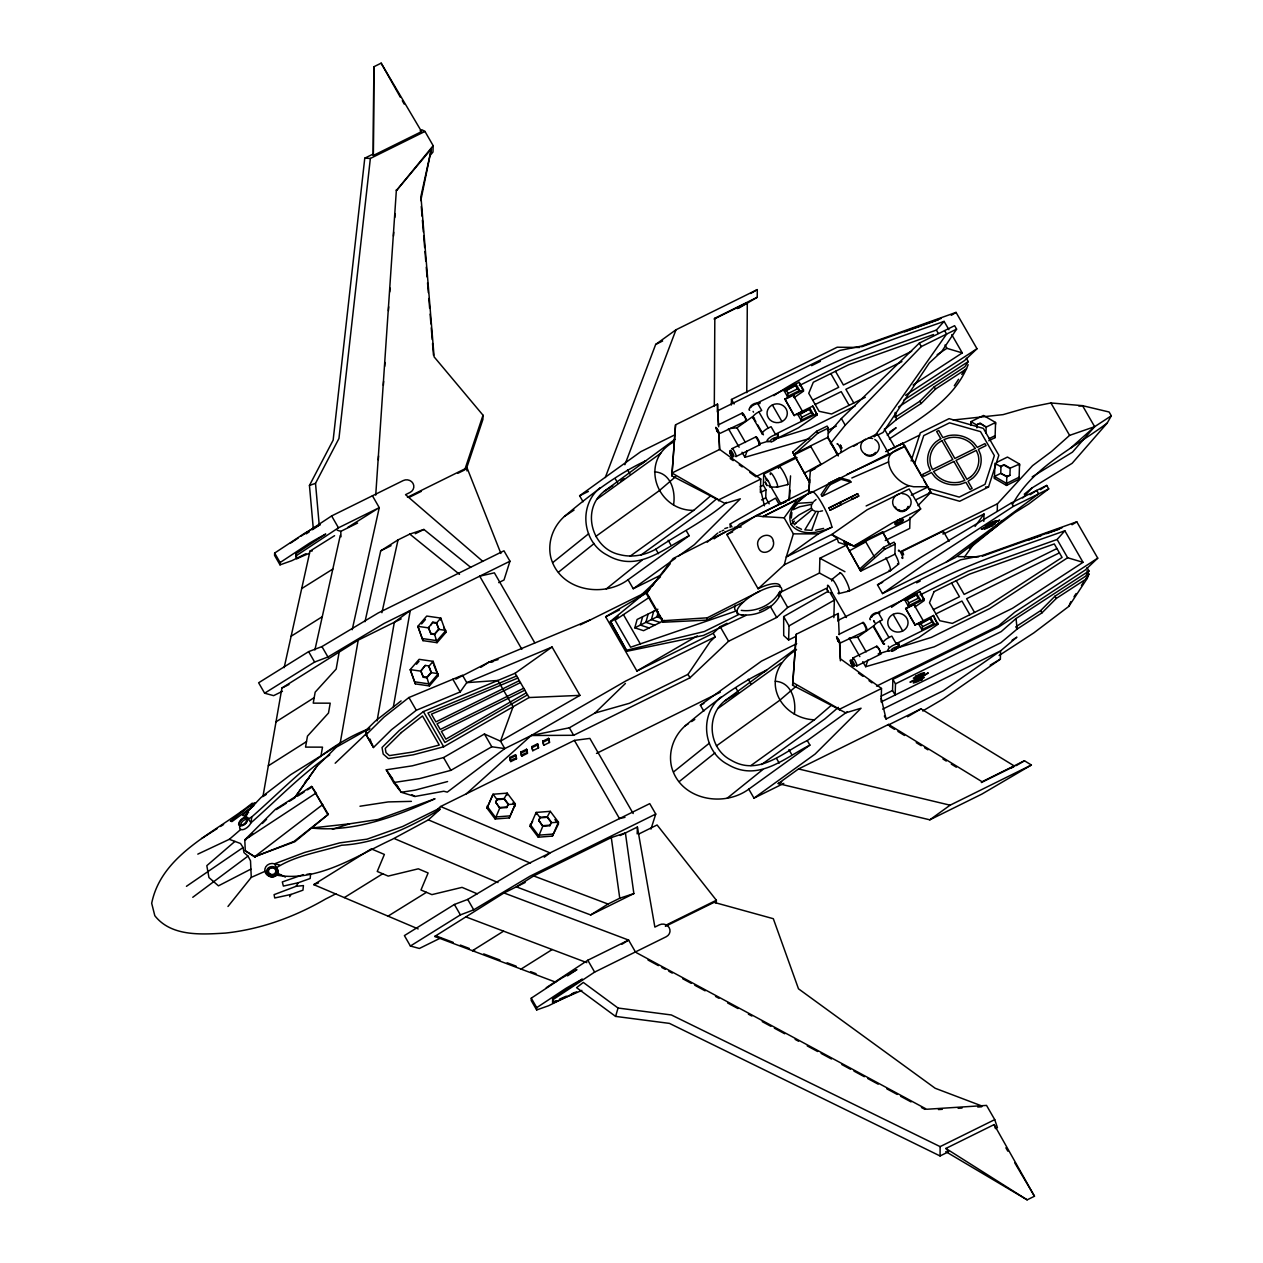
<?xml version="1.0" encoding="UTF-8"?>
<svg xmlns="http://www.w3.org/2000/svg" width="1263" height="1263" viewBox="0 0 1263 1263"><rect width="100%" height="100%" fill="white"/><g stroke="black" fill="none" stroke-linecap="round" stroke-linejoin="round"><path stroke-width="1.5" d="M746.007 615.365L703.507 635.415L627.001 651.266L610.424 621.396L649.261 589.458M373.343 155.46L373.848 66.765L381.158 63.15L421.589 131.605L373.343 155.46L373.311 153.96L364.77 158.175L333.148 440.14L309.451 485.466L313.208 527.618M714.305 406.402L714.826 318.26L757.232 297.294L757.279 289.606L675.989 329.785L655.686 344.42L605.277 477.54M746.765 392.667L747.301 302.662L714.132 319.065L714.826 318.26M940.13 1146.63L671.348 1014.963L618.049 1008.032L583.301 982.425L576.591 987.666L615.586 1016.399L669.453 1023.393L940.067 1155.961L940.13 1146.63L994.739 1119.634L986.529 1105.409L926.679 1109.261L636.457 952.712M373.264 154.733L373.848 66.765M312.45 529.718L320.265 524.555A130.91 42.184 -30 0 0 304.067 533.649L274.639 553.068L274.56 555.373L280.023 564.861L291.927 560.646L305.978 553.699M280.023 564.861L280.102 562.54L274.639 553.068M280.102 562.54L309.53 543.137A130.91 42.184 -30 0 1 325.728 534.028L296.031 553.668L295.921 557.094L296.837 558.688L309.467 553.178M296.837 558.688L296.031 553.668M421.589 131.605L420.169 130.799L422.095 129.836L424.968 131.447L433.162 145.671L396.377 190.634L431.393 148.813L420.784 200.612M415.353 683.899L410.222 669.611L419.095 659.333L433.146 661.354L438.277 675.658L429.404 685.935L415.353 683.899L410.222 669.611L420.768 671.127L425.221 665.427L428.725 665.933L431.315 672.658L426.878 677.805L423.358 677.284L420.768 671.127L425.221 665.427M433.162 145.671L432.972 152.049L430.525 154.97M422.979 640.641L417.864 626.337L426.736 616.06L440.787 618.096L445.918 632.4L437.045 642.678L422.979 640.641L417.864 626.337L428.394 627.869L430.999 634.026L434.504 634.531L438.94 629.4L436.366 622.675L432.862 622.17L428.394 627.869M423.358 677.284L420.784 670.558M431.33 672.09L426.894 677.236L429.404 685.935M415.401 681.925L429.467 683.962L438.34 673.668L431.315 672.658L428.725 665.933M430.999 634.026L428.425 627.301M430.62 625.296L432.862 622.17M433.098 663.343L433.146 661.354L428.71 666.501M438.956 628.832L434.519 633.963L437.045 642.678M436.366 622.675L438.94 629.4L445.965 630.411L437.093 640.688L423.042 638.652M440.724 620.086L440.787 618.096L436.351 623.243L432.83 622.722M466.931 470.91L467.026 467.815L407.444 497.275M431.393 148.813L420.926 196.349L434.109 356.861L483.019 415.211L482.892 419.474L466.426 468.699M486.997 808.162L493.044 794.238L507.205 793.132L515.383 803.963L509.321 817.903L495.159 819.008L486.997 808.162L493.044 794.238L497.133 799.653L504.205 799.1L508.294 804.515L515.383 803.963L509.321 817.903M495.159 819.008L499.722 808.067L495.649 802.084L497.148 799.084L504.237 798.532L508.31 803.963L506.795 807.515L499.722 808.067L495.649 802.084M497.148 799.084L495.633 802.637M504.237 798.532L507.205 793.132L507.158 795.106M506.795 807.515L508.31 803.963M530.065 826.365L536.128 812.441L550.289 811.335L558.451 822.166L558.388 824.155L552.405 836.09L538.243 837.211L530.065 826.365L532.639 821.25M536.065 814.414L536.128 812.441L540.201 817.856L547.289 817.303L551.378 822.718L558.451 822.166L552.405 836.09M567.529 975.857L576.907 969.652A130.91 42.184 -30 0 0 560.693 978.746L531.265 998.165L531.202 1000.47L536.664 1009.958L548.568 1005.743L576.654 991.865M538.243 837.211L542.79 826.255L538.733 820.271L540.217 817.287L547.305 816.735L551.394 822.15L549.879 825.702L542.79 826.255L538.733 820.271M540.217 817.287L538.701 820.839M536.664 1009.958L536.728 1007.637L531.265 998.165M547.305 816.735L550.289 811.335M549.879 825.702L551.394 822.15M581.864 990.381L553.02 1002.996L552.562 1002.191L552.657 998.765L582.369 979.125A130.91 42.184 -30 0 0 566.156 988.219L536.728 1007.637M553.02 1002.996L552.657 998.765M637.184 833.912L637.389 827.028L620.165 835.538M678.673 555.973L694.334 544.685L740.339 498.806L725.025 503.432L671.869 475.867L675.547 424.826L717.526 404.081L718.615 426.752M675.547 424.826L671.869 475.867M717.305 411.896L717.526 404.081M718.758 500.874L718.789 499.832L671.948 473.025L719.689 449.423L760.768 479.072L760.373 492.538L765.978 489.76L763.373 485.245L763.705 474.099L797.064 457.616M716.263 903.345L716.358 900.251L657.092 824.976L638.936 833.943M731.34 405.028L731.498 399.455L837.18 347.214L859.756 347.467M730.125 527.445L730.235 523.924L775.561 498.111L779.145 504.316M769.199 503.842L765.741 497.843L765.978 489.76M784.891 399.013L794.238 415.622L784.891 399.013L803.473 389.841L799.116 382.279L757.358 402.929L761.715 410.475L758.889 411.88A6.804 2.194 -30 0 0 753.301 416.174A6.804 2.194 -30 0 0 754.516 418.274M827.328 591.747L783.66 616.597L783.707 635.542L788.617 639.994L795.579 636.552M792.69 452.186L809.504 482.261L792.69 452.186L816.593 431.299L827.139 426.089L828.275 428.062L828.007 437.266L838.3 455.122M828.275 428.062L817.729 433.272L793.811 455.043L810.42 446.834M788.617 639.994L789.028 625.895L783.66 616.597M799.116 382.279L803.442 391.183L794.095 397.624M847.284 711.764L807.294 740.592L809.899 745.107L748.785 789.154L753.979 798.137L815.077 754.09L861.082 708.211L845.768 712.837L792.611 685.272L796.29 634.231L838.269 613.486L839.185 634.658M796.29 634.231L792.611 685.272M803.442 391.183L803.473 389.841M804.263 473.183L820.903 464.089L810.451 445.95M810.262 493.186L888.82 453.717L877.327 433.777L848.894 447.844L810.341 471.02L815.44 468.494M794.238 415.227L812.819 406.055L817.129 414.943L798.453 427.825L775.103 439.366L778.134 436.619L778.213 434.03L775.419 434.235L771.062 426.689L768.236 428.094A6.804 2.194 -30 0 0 762.931 434.44M817.129 414.943L812.819 406.055M779.287 592.884L819.45 573.039L819.892 558.23L847.584 544.542M833.848 617.639L834.369 600.099L829.902 592.347M838.048 621.317L838.269 613.486M859.582 569.139L883.516 547.368L894.062 542.143L895.199 544.116L894.899 554.22L860.719 571.113L843.921 541.038L853.677 546.169L882.569 531.881L890.052 544.874M839.5 710.295L839.532 709.238L792.69 682.43M849.131 550.984L865.771 541.89L874.328 556.746M853.677 546.169L892.215 522.993L920.664 508.926L909.171 488.986L867.128 509.778L831.812 534.47L786.281 556.967L784.291 564.814L758.1 588.763L726.841 534.533L755.969 515.699L808.936 489.523L808.952 491.291M860.719 571.113L843.921 541.038M882.569 531.881L889.199 544.321M839.627 641.825L840.432 658.828L881.511 688.477L881.116 701.944L1000.833 642.772L1017.11 629.069L1041.959 612.871L1056.247 598.473L1087.348 578.217L1088.895 574.097L1086.954 570.734M895.214 412.433L895.057 417.39L919.906 401.208L934.21 386.81L964.853 366.838L968.232 361.581L966.29 358.218M892.878 679.352L895.483 683.867L895.151 695.013L892.546 690.498L892.878 679.352L998.559 627.111L1085.217 570.039L1097.736 558.151L1076.786 521.808L982.046 555.562L960.575 559.825L838.49 620.165M923.821 620.986A6.568 2.116 -30 0 0 923.332 620.891L914.98 625.027L933.562 615.46L937.872 624.348L919.196 637.247L895.846 648.772L898.877 646.04L898.956 643.451L896.162 643.656L891.804 636.11L888.978 637.499A6.804 2.194 -30 0 0 883.39 641.793A6.804 2.194 -30 0 0 884.605 643.909M914.98 625.027L905.634 608.434L924.216 599.246L919.859 591.7L878.101 612.334L882.458 619.88L879.632 621.285A6.804 2.194 -30 0 0 874.328 627.632M910.039 517.325L909.723 528.423L885.252 540.517M919.859 591.7L923.3 599.072M924.216 599.246L924.169 600.588L914.838 607.029M933.531 616.802L933.562 615.46M943.114 534.233L943.208 531.107L901.072 551.931M970.9 423.642L970.947 421.653L983.482 415.464L995.56 422.474L995.512 424.447M986.166 427.115L980.12 423.61L977.009 424.589L980.135 423.042L986.166 427.115L995.56 422.474L995.07 437.645L988.803 440.74M985.961 433.146L986.182 426.547M983.814 521.366L984.035 514.009L944.819 533.381M995.07 437.645L995.118 435.656L988.866 438.766M996.491 462.479L1007.464 457.064L1019.541 464.058L1019.052 479.245L1006.516 485.434L994.439 478.424L994.486 476.451L1000.754 473.357L1006.8 476.846L1009.926 475.298L1010.163 468.147L1004.117 464.642L1000.991 466.189L1000.754 473.357L1006.816 476.293L1009.926 475.298M997.233 511.231L997.454 503.779L1032.518 465.684L1051.59 451.428L1069.603 435.372L1094.642 426.689L1111.314 415.811L1109.119 412.006L1082.533 405.676L1050.911 402.96L1026.472 407.886L1003.09 414.627L953.218 419.995M1008.632 467.831L1004.101 465.21L1000.991 466.189M922.685 710.974L942.987 699.055L1000.359 659.16L1000.596 650.855L1016.873 637.152L1012.073 640.262M1006.516 485.434L1006.816 476.293M1010.163 468.147L1019.541 464.058L1019.494 466.047M1019.052 479.245L1019.099 477.256L1006.579 483.445L994.486 476.451M970.821 425.426L970.947 421.653L976.994 425.157M976.899 427.889L977.009 424.589M994.439 478.424L994.928 463.253M239.702 826.649A7.341 3.678 -43.1 0 0 243.822 829.396A7.341 3.678 -43.1 0 0 250.927 822.829L248.258 818.787A5.905 2.968 -43.1 0 0 246.538 817.287L245.511 817.682M790.022 490.076L789.501 499.422L739.613 524.082L735.492 527.839M627.001 651.266L610.424 621.396M375.727 495.143L396.408 189.576M378.316 459.906L378.584 455.975M383.368 385.31L383.636 381.379M384.694 366.365L384.947 362.449M388.42 310.714L388.688 306.798M389.73 291.942L389.999 288.027M393.472 236.134L393.724 232.203M394.766 217.504L395.035 213.589M788.886 500.243L790.543 475.883M809.094 489.381L809.772 479.782M810.357 470.846L808.509 494.07L808.936 489.523M911.27 495.191L928.431 486.713L913.67 486.76L908.792 485.702A22.26 14.477 43.1 0 1 888.615 461.895C887.4 452.17 897.993 449.028 905.129 446.313L930.91 492.349L917.933 505.642M743.56 601.93L706.759 620.117L662.886 622.249L646.261 593.421L673.084 558.546L725.388 532.023M791.317 518.035L791.885 512.573M811.288 507.205L811.493 505.311M424.968 131.447L370.359 158.443L338.958 438.482L315.513 483.334L319.16 524.319M369.064 728.656C322.523 746.512 288.485 784.765 251.779 816.893L250.927 822.829C277.007 800.016 301.131 774.503 329.769 754.864M633.173 813.53L589.868 738.413L574.397 740.402L440.598 806.52L437.582 809.236L402.692 826.476L367.075 839.153L339.842 842.847L304.841 852.383L274.56 863.813L276.644 868.028A5.905 5.384 -1.4 0 1 278.034 871.944L276.881 875.196A7.341 6.694 -1.4 0 1 264.914 871.375L251.274 877.375L227.972 906.471M401.192 618.886L358.218 640.136L281.933 688.003L262.941 796.543L266.225 794.459M320.865 756.537L322.507 747.143L305.551 747.112L307.462 736.124L328.491 713.027L330.211 703.175L313.24 703.144L315.166 692.156L336.179 669.058L339.147 652.103M358.218 640.136L340.047 743.954L290.616 774.74L261.141 797.379L247.595 811.556L245.543 817.414M377.084 720.857L394.324 622.28L410.254 610.503L393.361 706.996M710.185 496.248L693.687 510.378C656.144 510.757 638.636 460.174 674.347 441.608M830.928 705.67L814.43 719.799C797.3 719.294 780.692 707.927 776.256 690.987C771.835 674 782.192 658.197 796.543 649.782M706.759 620.117L707.248 617.812L759.552 591.289M284.159 667.653L310.003 551.11L334.584 535.686M314.897 649.971L340.3 535.323M352.203 629.732L379.263 507.647L372.427 495.775M364.991 621.696L380.716 550.81L398.05 539.885L409.796 534.091L423.91 529.45L470.625 567.276M381.915 612.697L398.05 539.885M787.449 396.503L788.144 393.472L786.47 390.567L784.244 390.946L787.449 396.503L799.637 390.488L796.432 384.931L784.244 390.946M801.152 420.279L801.847 417.248L800.158 414.327L797.948 414.722L801.152 420.279L813.34 414.248L810.136 408.691L797.948 414.722M908.192 605.924L908.886 602.893L907.197 599.972L904.987 600.367L908.192 605.924L920.38 599.893L917.175 594.336L904.987 600.367M921.895 629.684L922.59 626.653L920.901 623.733L918.69 624.127L921.895 629.684L934.083 623.669L930.878 618.112L918.69 624.127M664.306 620.433L643.562 630.679L634.8 627.822L637.105 619.47L657.849 609.224M642.63 616.739L640.341 625.074L649.103 627.948M648.172 614.007L645.867 622.343L654.629 625.217M653.697 611.276L651.392 619.612L660.154 622.485M658.307 611.876L656.934 616.881L662.191 618.602M759.552 443.85L756.395 437.661M840.463 445.081L841.853 448.176M866.592 629.495L863.608 623.275M877.075 647.303C878.385 646.672 881.7 654.187 879.506 652.718M245.796 817.745L247.595 811.556M615.586 1016.399L618.049 1008.032M796.258 500.132L762.978 516.583L784.149 517.83L793.385 533.854L786.281 556.967L818.329 533.902L831.907 527.176A22.26 4.105 63.7 0 0 821.913 503.416A22.26 4.105 63.7 0 0 811.556 491.907L762.978 516.583L755.969 515.699M282.438 691.287L273.613 695.645L264.63 693.198L258.631 682.778L308.614 651.645L321.939 646.593L378.221 612.965L503.969 550.81L509.968 561.214L504 580.001L498.711 582.622M650.966 829.081L655.75 814.051L649.75 803.631L523.987 865.787L467.72 899.414L454.396 904.466L404.397 935.599L410.396 946.019L419.379 948.466L440.582 937.999M911.144 460.963L920.253 432.909L949.097 418.653L983.372 428.394L998.844 455.233L988.503 487.013L959.675 501.269L929 492.554M914.633 463.632L923.758 435.577L949.539 422.837L980.514 431.63L994.344 455.627L985.014 484.345L959.217 497.101L928.558 488.386M483.019 415.211L464.721 469.915L457.774 473.341M809.788 438.466L744.933 457.301L747.143 450.686M891.52 607.314C943.572 570.844 1005.601 551.994 1064.851 530.792L1083.023 562.319L1012.468 608.308L934.21 646.83L865.676 666.706L867.886 660.091M917.348 679.257L916.843 680.757L918.69 678.815L921.99 680.015L920.253 677.805M917.538 678.72L916.038 675.673L918.738 677.315L920.822 674.9L920.001 677.473L928.289 672.863A23.76 7.657 -30 0 1 920.743 677.536L916.022 679.873A23.76 7.657 -30 0 1 909.976 682.162L917.112 678.199L914.538 680.031A18.25 5.889 -30 0 0 917.412 678.784L920.001 677.473M889.405 438.893C919.511 418.732 954.26 400.213 968.153 364.691M624.885 464.737L675.989 329.785M999.096 655.513L1033.86 632.858L1068.861 606.351L1070.803 601.646M674.963 439.319L604.03 491.449C580.917 509.494 591.637 548.695 619.691 554.615C631.974 557.82 644.904 555.294 655.844 549.152C679.273 533.318 704.865 521.082 726.541 502.358M795.706 648.724L724.773 700.854C705.48 716.2 708.969 748.754 730.772 760.01C758.921 777.029 783.392 751.722 807.294 740.592M1024.277 494.196L1031.855 488.039L1072.145 463.3L1107.193 423.089L1111.314 415.811M779.966 591.242C772.814 604.788 756.253 612.35 741.27 610.376M779.839 595.615C772.688 609.145 756.111 616.723 741.144 614.734M289.653 896.746L291.074 894.441L302.946 890.178L303.436 885.584L296.063 886.326L274.087 894.646L274.734 897.977L291.074 894.441M296.063 886.326L298.273 882.742L310.161 878.495L310.651 873.901L306.956 874.264M786.47 390.567L796.432 384.931M800.158 414.327L810.136 408.691M907.197 599.972L917.175 594.336M920.901 623.733L930.878 618.112M1088.974 571.002L1085.58 576.244L1054.952 596.215L1040.649 610.613L1015.799 626.811L1017.11 629.069L1016.052 618.538L1088.974 571.002L1087.033 567.624M954.307 385.752L958.57 379.263M961.759 374.416L964.948 369.554M1073.992 596.783L1076.123 593.547M1081.444 585.448L1083.575 582.196M1085.691 578.959L1088.895 574.097M1068.861 606.351L1087.348 578.217M289.448 801.247L294.374 798.137L316.666 766.578L336.368 747.159L369.917 728.23M828.496 433.225L841.379 418.527L919.306 343.141L954.607 325.68L956.596 329.138L941.551 351.746L929.3 362.955L883.026 432.483L877.122 435.403M393.63 782.555L419.695 778.576L450.907 770.335L491.781 746.765L504.79 748.58L500.511 741.16L484.424 734.008L443.55 757.563L412.338 765.82L386.273 769.799L393.63 782.555L401.192 792.264L414.943 796.479L443.787 791.238L447.276 792.138L504.79 748.58L531.234 735.508L569.329 727.804L594.905 713.074L629.432 703.286L688.003 674.347L710.232 641.541L715.237 636.82L713.2 633.284L720.178 626.685L727.046 623.291M822.213 496.248L829.917 484.866L841.126 479.324L850.93 482.04L822.213 496.248L821.092 494.686L828.781 483.271L839.99 477.73L849.81 480.493L850.93 482.04M874.17 436.856L946.603 334.079L944.598 330.638M294.374 798.137L316.666 766.578M460.174 691.95L466.773 682.652L552.073 647.019L579.954 695.376L500.511 741.16L513.078 706.775L497.89 680.457L466.773 682.652L462.495 675.231L408.928 697.523L384.173 716.942L366.081 734.782L373.438 747.538L391.514 729.698L416.285 710.28L460.174 691.95L452.817 679.194M969.495 548.3L996.791 526.134L999.08 522.961M1012.784 503.89C1033.56 466.3 1074.103 448.002 1107.193 423.089M784.149 517.83L797.979 498.617M975.036 526.466L984.035 514.009M964.427 557.046L975.668 541.48M988.55 526.071L987.792 527.129L989.845 525.55L992.576 525.724L991.139 524.319L992.56 522.677L990.192 524.587L988.092 524.019L988.834 525.708M830.801 443.076L845.231 425.205L921.295 346.583L956.596 329.138M646.261 593.421L649.845 588.968M652.245 586.016L654.629 583.048M661.812 574.176L670.195 563.803M707.217 542.222L717.747 533.097M421.605 623.922L425.41 619.517M416.506 664.243L419.032 661.307M1078.791 405.991L1082.533 405.676L1094.642 426.689L1072.476 452.122L1032.187 476.861M888.552 724.441L798.532 768.946L778.229 783.581L929.805 819.829L981.904 794.08L1031.397 765.015L1024.467 760.768L982.061 781.734L888.552 724.441L887.857 725.246L921.027 708.859L1014.536 766.136L1011.174 768.125M982.061 781.734L981.351 782.539L1014.536 766.136M799.305 385.547L847.394 361.771L936.372 330.069L944.108 321.386L948.892 329.69M920.048 594.952L968.137 571.176L1057.115 539.475L1064.851 530.792M641.225 464.089L645.914 460.695C615.997 474.793 589.758 495.191 564.466 516.393C553.052 526.466 547.321 542.301 550.779 557.267C559.304 590.31 602.467 598.551 628.058 579.749L689.156 535.701L686.551 531.186M600.209 487.676C578.249 505.153 582.211 542.19 607.045 555.01C637.499 573.181 663.359 548.695 689.156 535.701M763.531 672.374L766.657 670.116C736.739 684.199 710.501 704.596 685.209 725.799C673.795 735.871 668.064 751.706 671.521 766.673C680.047 799.732 723.21 807.957 748.785 789.154M720.952 697.097C698.992 714.558 702.954 751.611 727.772 764.431C758.242 782.586 784.102 758.1 809.899 745.107M794.443 521.066L791.222 524.619C800.884 537.059 819.545 532.891 831.907 527.176M996.791 526.134L1001.985 520.498M1022.762 497.922L1031.855 488.039M884.526 429.625L896.367 419.648L921.216 403.465L935.504 389.067L966.605 368.796M248.416 837.385L252.6 833.217M262.372 823.476L266.556 819.292M305.125 781.986L309.088 778.071M366.081 734.782L365.654 730.63L375.332 721.094L401.097 700.886M335.169 763.231L367.454 732.556M594.905 713.074L625.406 683.472M718.442 425.252L717.747 410.743L839.832 350.419L861.303 346.141L956.044 312.403L976.994 348.73L964.474 360.618L903.724 400.213M641.904 594.415L660.486 576.828M466.363 793.796L531.234 735.508L573.655 735.287L689.977 677.789L728.577 641.257L776.698 617.465L787.686 607.456L827.265 587.895M916.827 679.494L913.244 682.888L914.854 682.604A8.904 2.873 -30 0 0 920.79 679.999L921.201 679.731M920.111 676.4L921.627 674.489A6.173 1.989 -30 0 0 917.522 676.289L917.301 676.431M917.27 679.51L915.422 681.246L920.159 679.352M919.748 677.173L924.469 672.721A8.904 2.873 -30 0 0 916.922 675.61L913.37 678.215L917.333 677.915M874.501 436.335L877.327 433.777M920.664 508.926L907.923 520.435L855.351 546.216M276.881 875.196C318.055 882.3 356.498 855.872 392.225 839.358L428.362 819.861L440.187 809.236L437.582 809.236M1070.314 448.365L1094.642 426.689M276.36 867.792C295.668 855.414 319.839 852.004 341.594 845.247C377.29 843.274 410.001 827.297 440.187 809.236M1016.052 618.538L1001.164 631.626L895.483 683.867M860.75 570.229L884.653 549.342L895.199 544.116M197.802 854.135L229.329 839.311L240.744 829.459M234.934 841.411L206.816 865.66L208.963 877.564L218.452 885.837L250.895 869.102M675.705 476.593L659.207 490.723L595.694 536.507M716.153 499.217L704.28 509.384L640.767 555.167M796.448 685.998L779.95 700.128L716.437 745.912M838.379 707.359L825.023 718.789L761.51 764.573M250.469 807.246L255.694 802.779L252.979 803.521L230.419 821.124L231.95 821.582L253.784 805.573L242.528 815.267L244.296 816.009L248.622 812.377M798.942 501.206L804.957 496.091M813.956 501.348L816.04 499.564M887.258 435.214L896.13 427.731L889.736 431.899M328.333 814.335L294.042 841.426L254.526 856.772L245.29 850.773L244.785 839.879L275.508 809.267L311.582 786.439L328.333 814.335L294.863 841.711L254.526 856.772L322.791 804.515M252.237 803.173C216.841 832.064 161.711 853.472 151.686 903.298L154.812 915.707C171.342 936.799 201.527 934.478 225.493 933.073C261.125 929.236 294.784 916.859 325.696 898.956A148.513 47.868 -30 0 0 335.895 893.746M552.894 562.477L588.621 533.76M558.483 572.186L594.226 543.469M606.287 588.905L642.014 560.204M831.78 579.543L839.99 572.928M898.561 564.119L890.352 570.718L849.241 591.037L838.948 593.578M673.621 771.882L709.364 743.165M679.226 781.592L714.969 752.89M727.03 798.327L762.757 769.609M552.073 647.019L515.083 673.274L423.389 711.574L399.297 730.472L382.026 747.507L383.194 754.058L388.42 758.605L413.317 754.8L443.692 746.78L529.086 697.539L579.954 695.376M610.361 622.422L618.128 616.344M1048.716 488.907L1028.729 504L1014.899 512.573L955.191 557.646L882.521 593.563L877.501 584.832L921.264 557.094L1011.426 502.911L1046.727 485.45L1048.716 488.907L1013.415 506.352L925.116 563.772L882.521 593.563M192.765 897.298L248.006 856.109L250.516 860.829L251.274 877.375M544.227 857.214L550.021 852.92L440.598 806.52M946.334 562.019L1038.707 493.849L1036.718 490.407L1030.15 494.733M773.809 395.682C825.465 360.918 885.868 341.989 944.108 321.386M583.08 501.758L579.622 495.759L640.736 451.712L674.205 435.151M620.891 480.966L623.985 478.74M597.241 499.043L660.754 453.259M630.174 556.162L693.687 510.378M628.058 579.749L633.237 588.732L675.531 558.23M703.823 711.164L700.365 705.18L761.478 661.133L796.7 643.688M717.984 708.448L781.497 662.665M750.917 765.567L814.43 719.799M929.805 819.829L950.092 805.194L1031.397 765.015M988.045 526.324L984.114 529.134L985.629 528.66A8.904 1.547 -28.2 0 0 991.502 525.929L991.929 525.676M991.613 523.766L993.365 522.266A6.173 1.074 -28.2 0 0 989.292 524.161L989.071 524.287M730.14 428.52L736.961 427.794L752.732 416.537M988.424 526.245L986.403 527.697L991.06 525.629M991.139 524.319L996.286 520.64A8.904 1.547 -28.2 0 0 988.897 523.829L985.187 526.118L988.818 525.219M859.85 656.618L849.178 638.099L857.703 637.199L873.475 625.943M186.435 886.31L243.064 847.536L240.523 843.51L229.329 839.311M899.43 445.381L902.587 443.234L905.129 446.313L889.689 453.954M649.514 597.178L615.049 620.228L630.616 647.224L736.503 610.882L738.618 614.576L704.344 631.516L627.001 650.145M1040.491 489.634L1046.727 485.45M916.717 676.826L917.112 677.521M921.011 678.784L920.427 678.026M921.564 679.478L924.327 677.394L920.474 677.694M290.111 543.39L298.084 538.117M301.289 536.001L331.632 515.936L403.197 480.572A7.231 6.71 1.7 0 1 412.985 483.35A7.231 6.71 1.7 0 1 410.033 492.428L405.534 494.67L482.64 561.23M306.199 533.854L309.324 531.786M296.947 555.262L338.468 527.808L379.263 507.647L347.767 527.413M564.466 516.393L574.049 510.063M604.03 491.449L612.713 485.718M685.209 725.799L688.398 723.699M691.603 721.583L694.792 719.484M724.773 700.854L736.85 693.434M546.279 987.698L587.8 960.243L628.595 940.082L635.447 951.939M553.115 999.554L594.636 972.1L666.217 936.736A7.231 6.71 1.7 0 0 669.169 927.658A7.231 6.71 1.7 0 0 659.365 924.863L654.866 927.089L637.389 827.028M937.162 354.682L946.903 348.335L962.28 352.914L913.086 384.978M905.555 395.287L976.994 348.73M898.546 407.002L968.232 361.581M1083.023 562.319L1067.645 557.741L989.687 608.561L931.289 637.42L896.477 648.235M1097.736 558.151L1014.726 612.239L998.607 625.785L876.538 686.125M201.654 838.506L217.331 828.481M220.472 826.476L223.598 824.471M276.013 721.852L314.203 697.65M268.324 765.82L306.499 741.618M480.745 667.353L488.939 662.159L590.153 619.896M276.329 809.551L286.164 803.331M297.658 796.069L304.209 791.917M307.493 789.833L312.419 786.723M533.681 875.938L516.346 886.847L590.658 914.949L633.868 893.588L625.406 832.949L611.292 837.574L533.681 875.938L608.008 904.04L619.754 898.23L633.868 893.588M590.658 914.949L608.008 904.04M301.683 588.605L332.816 569.06M291.122 636.252L322.27 616.707M555.688 982.172L434.709 936.436L503.984 892.957L525.187 882.474M503.574 931.163L472.441 950.692L474.714 950.502M521.066 969.084L552.199 949.539M621.964 944.235L628.595 940.082L503.984 892.957M264.63 693.198L314.613 662.049L327.938 656.997L384.22 623.385L509.968 561.214M410.396 946.019L460.395 914.886L473.72 909.834L529.986 876.206L655.75 814.051M951.276 315.34L956.044 312.403M418.164 928.921L313.745 884.637L371.29 848.878L384.378 854.435L377.242 871.454L388.183 876.096L418.306 868.818L428.11 872.97L420.974 890.005L431.899 894.63L462.037 887.368L477.225 893.809M344.31 897.598L382.705 873.775M388.041 916.133L426.436 892.325M1072.019 524.761L1076.786 521.808M248.243 819.024L251.779 816.893M811.556 491.907C800.095 497.764 785.318 510.268 791.222 524.619M750.68 293.49L757.279 289.606M737.197 308.598L747.301 302.662M739.092 307.951L757.232 297.294M455.832 679.147L488.939 662.159L498.096 659.602M990.208 665.127L1000.359 659.16M907.56 716.768L921.027 708.859M1016.226 765.615L1024.467 760.768M991.944 525.108L991.566 524.745M992.308 525.455L995.212 523.64L991.676 524.524M713.2 633.284L636.899 671L605.64 616.77L647.603 592.379M636.899 671L697.334 635.873M526.339 692.771L445.871 739.171L441.403 731.419L524.84 690.182M527.524 694.855L444.923 742.47L427.936 713.027L516.646 675.973M531.234 735.508L625.485 681.167L715.237 636.82M789.028 625.895L834.369 600.099M719.294 532.228L720.668 531.518M828.954 507.931L857.672 493.738L858.761 496.012L830.044 510.205L828.954 507.931L857.672 493.738M240.838 812.109L242.97 811.035M830.044 510.205L841.111 504.679L839.99 502.358M655.686 344.42L662.633 340.994M337.174 530.176L340.773 531.36L357.587 523.04M409.133 497.385L421.289 491.37M380.716 550.81L391.072 545.679M415.274 533.728L423.91 529.45M811.604 365.67L820.413 361.313M718.363 424.873L742.265 413.048M579.622 495.759L588.4 491.433M788.144 393.472L797.49 388.862L799.637 390.488M784.876 399.408L793.243 395.272L802.589 411.485A6.568 2.116 -30 0 1 803.079 411.58M746.275 420.926L720.21 433.288M812.677 400.166L838.711 387.299L830.817 373.595M911.681 351.24L843.4 384.994L835.49 371.29M815.172 404.492L841.205 391.625L849.099 405.328M901.908 361.613L845.878 389.304L853.788 403.008M795.911 414.785L802.589 411.485M732.066 448.633L755.969 436.824M801.847 417.248L811.193 412.622L813.34 414.248M775.419 434.235L817.177 413.601M736.076 456.511L759.979 444.687M865.313 397.308L831.591 413.98L819.119 411.312L808.746 393.33L813.309 382.247L848.673 364.77L933.546 334.537M281.933 688.003L288.974 684.53M855.209 405.944L810.546 428.015L773.903 439.398M827.518 430.478L836.311 426.136M793.827 454.159L828.007 437.266M795.895 456.89L755.795 476.719L749.764 472.362M718.789 499.832L760.768 479.072M760.2 486.823L763.373 485.245M761.542 499.927L765.741 497.843M885.647 451.601L902.587 443.234L922.116 477.114M886.5 451.491L919.685 435.088M782.792 503.274L786.296 501.537M840.006 477.777L828.796 483.319L829.917 484.866M633.237 588.732L661.307 574.854M580.254 624.901L648.219 591.195M605.64 616.77L619.501 609.903M519.33 680.646L435.909 721.883L431.441 714.132L517.846 678.042M520.451 682.588L437.014 723.825L440.282 729.477L523.719 688.24M634.8 627.822L659.696 615.507M784.291 564.814L837.258 538.638L838.458 542.459L846.889 545.127M915.659 499.88L930.91 492.349L924.074 480.493M759.426 610.818L768.22 606.493M901.387 551.252L997.454 503.779M509.81 757.5L515.557 754.658L516.109 755.542L516.504 758.763L510.773 761.589L509.81 757.5L510.773 761.589M520.814 752.069L526.545 749.227L527.097 750.111L527.508 753.316L521.761 756.158L520.814 752.069L521.761 756.158M531.818 746.622L537.549 743.796L538.101 744.665L538.496 747.885L532.765 750.727L531.818 746.622L532.765 750.727M542.806 741.192L548.552 738.35L549.089 739.234L549.5 742.455L543.753 745.281L542.806 741.192L543.753 745.281M510.363 758.384L516.109 755.542M521.366 752.937L527.097 750.111M532.355 747.507L538.101 744.665M543.358 742.076L549.089 739.234M510.22 760.705L514.53 758.589M521.224 755.274L525.519 753.143M877.501 584.832L882.663 582.275M916.638 582.843L920.159 581.106M596.483 753.411L720.32 692.203M839.106 634.279L863.008 622.47M700.365 705.18L703.886 703.444M908.886 602.893L918.233 598.267L920.38 599.893M905.618 608.813L913.986 604.677A6.568 2.116 -30 0 1 915.012 606.003M867.018 630.332L840.953 642.693M933.42 609.587L959.454 596.72L951.56 583.017M1056.942 548.537L964.143 594.399L956.233 580.696M935.915 613.897L961.948 601.03L969.842 614.734M1059.42 552.847L966.621 598.709L974.531 612.413M852.793 658.039L876.711 646.23M922.59 626.653L931.936 622.043L934.083 623.669M896.162 643.656L937.92 623.006M856.819 665.917L880.721 654.108M839.532 709.238L881.511 688.477M881.085 696.166L892.546 690.498M882.632 709.159L1000.596 650.855L943.24 690.75L886.058 719.01L884.337 716.026M778.229 783.581L781.734 781.844M753.979 798.137L783.802 783.392M665.538 925.369L716.358 900.251M665.412 926.379L714.053 902.35L773.319 918.706L798.484 988.803L935.173 1088.264L981.872 1105.978M940.067 1155.961L948.608 1151.745L945.876 1148.446L994.139 1124.591L1034.476 1196.235L1027.151 1199.85L945.782 1151.635M858.761 496.012L852.32 499.138L851.199 496.817M890.557 454.064L846.778 474.493M866.134 505.958L908.792 485.702M851.83 477.982L888.615 461.895M552.562 1002.191L556.004 1000.691M559.462 999.175L566.361 996.16M571.539 993.902L574.981 992.386M722.073 530.855L723.731 530.144M861.603 346.804L941.14 318.465M904.64 331.822L938.346 319.807M982.346 556.209L1061.883 527.871M1028.935 539.964L1041.359 535.544M1046.68 533.649L1059.089 529.213M313.745 884.637L318.529 882.932M309.451 485.466L315.513 483.334M365.654 730.63L368.812 729.556M724.773 528.566L727.725 527.602M332.406 829.317L349.662 823.808L378.047 819.466L435.025 798.753C396.582 816.182 354.571 832.585 311.598 828.023L349.662 823.808M759.237 443.96L768.409 441.103M878.148 653.934L889.152 650.524M298.273 882.742L283.37 886.089L282.312 881.937L303.278 874.628M447.591 781.544L415.132 790.133L401.192 792.264M777.534 487.076L787.828 484.534M624.98 817.335L619.486 818.598L574.397 740.402M819.766 511.436L822.529 510.82M815.645 530.192L823.587 528.408M359.971 806.236L388.167 801.926L411.406 801.358M277.576 875.196L281.396 874.864M310.003 551.11L312.277 550.921M434.709 936.436L436.982 936.246L453.149 942.356M499.738 807.499L506.81 806.946M509.384 815.914L495.222 817.019L487.06 806.189M542.806 825.702L549.894 825.149M552.452 834.117L538.291 835.222L530.128 824.376M757.358 402.929L760.152 402.723M734.292 527.366L737.766 527.113M488.939 662.159L492.838 661.907M646.372 592.142L662.854 620.733L707.248 617.812M938.441 1109.561L942.372 1109.309M958.112 1108.298L962.043 1108.046M977.767 1107.035L981.698 1106.783M985.503 487.013L988.503 487.013M793.385 533.854L818.329 533.902M957.922 556.62L978.62 556.857M770.146 486.997L777.14 487.139M364.77 158.175L370.359 158.443M743.165 615.334L737.466 613.96A25.528 8.225 -30 0 1 762.489 589.916A25.528 8.225 -30 0 1 778.608 595.868M431.015 633.458L434.519 633.963M423.373 676.715L426.894 677.236M798.532 768.946L950.092 805.194M279.518 865.013L274.56 863.813A7.341 6.694 -1.4 0 0 264.914 871.375M654.534 471.841C670.858 472.725 675.847 491.37 673.542 504.821M775.277 681.262C791.601 682.131 796.59 700.791 794.285 714.242M316.492 793.59L311.582 786.439M245.622 840.163L244.785 839.879L315.655 793.306L327.496 814.051M245.29 850.773L255.363 857.056M465.842 916.891L586.821 962.627M460.332 945.071L469.315 948.466M483.713 953.912L499.927 960.038M507.126 962.769L516.141 966.163M530.634 971.642L536.096 973.71M428.362 819.861L530.507 863.182M394.719 838.758L497.985 882.553M277.749 873.286L285.375 877.075M813.04 510.22L814.856 511.136M796.306 526.687L801.531 529.292M853.677 545.979L831.812 534.47L837.258 538.638M843.889 541.922L850.394 545.332M819.892 558.23L844.947 571.729M819.45 573.039L832.633 580.143M648.014 960.022L658.402 965.627M661.859 967.49L665.333 969.353M668.79 971.231L672.248 973.094M682.636 978.699L691.287 983.356M694.745 985.235L705.133 990.824M715.521 996.428L718.979 998.291M727.63 1002.964L738.018 1008.569M748.391 1014.173L751.864 1016.036M762.236 1021.641L770.888 1026.298M774.361 1028.161L784.733 1033.765M795.122 1039.37L798.579 1041.233M807.231 1045.906L817.619 1051.511M821.076 1053.374L831.464 1058.978M841.853 1064.567L850.504 1069.24M853.962 1071.103L864.35 1076.707M867.807 1078.57L878.195 1084.175M886.847 1088.848L897.235 1094.437M900.693 1096.316L911.081 1101.904M921.453 1107.509L924.911 1109.372M996.444 464.121L1000.975 466.757M411.959 794.695L414.943 796.479M889.515 726.272L894.536 729.351M897.867 731.388L904.545 735.476M916.243 742.644L921.248 745.707M924.579 747.759L927.926 749.812M942.956 759.016L946.287 761.052M951.307 764.131L956.312 767.194M945.876 1148.446L1027.151 1199.85M730.188 458.58L733.203 460.616M854.151 666.28C856.535 665.301 848.641 654.976 851.878 662.601M739.218 464.768L742.234 466.931M858.461 673.084L862.976 676.352M869.007 680.694L872.007 682.857M409.796 534.091L459.527 574.349M248.006 856.109L243.98 852.588L243.064 847.536M716.721 428.362L716.658 430.067M733.014 456.432C736.471 458.406 728.719 445.476 730.756 452.28M838.664 641.667L839.595 642.709L838.711 639.962M554.899 819.513L558.388 824.155M512.983 802.858L515.32 805.952M839.99 477.73L841.126 479.324M717.621 431.835L718.852 433.304L718.237 431.157M718.079 432.767L717.289 431.299M731.324 455.596L732.224 456.448L732.13 455.469M838.364 641.241L838.821 642.188M852.067 665.001C855.935 668.727 846.51 653.003 851.72 664.733M386.273 769.799L392.667 778.829M549.5 742.455L548.552 738.35M538.496 747.885L537.549 743.796M515.967 757.879L516.504 758.763M841.632 447.86L840.495 445.334M753.08 411.359L753.506 412.148M716.942 428.394L718.142 430.604M731.056 453.085L729.951 451.696L729.919 452.675M838.095 638.731L836.99 637.341L838.032 640.973M851.799 662.491C847.757 658.228 856.125 672.184 852.209 662.996M838.032 640.704L838.443 641.636M1005.869 1147.814L1007.842 1151.161M1014.757 1162.844L1034.476 1196.235M1050.911 402.96L1069.603 435.372M951.749 334.663L962.28 352.914M936.372 330.069L938.283 333.385M944.992 345.02L946.903 348.335M1057.115 539.475L1067.645 557.741M919.306 343.141L921.295 346.583M1011.426 502.911L1013.415 506.352M934.21 386.81L935.504 389.067M1054.952 596.215L1056.247 598.473M919.906 401.208L921.216 403.465M1040.649 610.613L1041.959 612.871M884.353 429.025L895.135 447.734M943.208 531.107L949.097 541.322M841.379 418.527L845.231 425.205M934.399 618.317L937.872 624.348M827.802 437.835L838.253 455.975M795.801 385.941L797.49 388.862M809.504 409.717L811.193 412.622M916.543 595.362L918.233 598.267M930.247 619.123L931.936 622.043M816.593 431.299L817.729 433.272M883.516 547.368L884.653 549.342M913.986 604.677L923.332 620.891M905.634 608.434L914.98 624.648M772.372 404.934A10.151 9.425 1.7 0 1 787.307 413.585A10.151 9.425 1.7 0 1 771.819 421.242A10.151 9.425 1.7 0 1 772.372 404.934L781.971 421.589M893.115 614.339A10.151 9.425 1.7 0 1 908.05 623.006A10.151 9.425 1.7 0 1 892.562 630.663A10.151 9.425 1.7 0 1 893.115 614.339L902.713 630.995M897.14 643.025L898.877 646.04M758.889 411.88L768.236 428.094M879.632 621.285L888.978 637.499M752.969 416.648L755.811 421.589M757.721 424.889L763.42 434.772M873.712 626.053L884.163 644.177M753.001 417.911L762.347 434.125M873.743 627.316L883.09 643.53M731.498 399.455L734.103 403.971M736.961 427.794L745.423 442.476M763.705 474.099L767.557 480.777M766.373 480.445A4.61 0.853 63.7 0 1 767.399 479.719A4.61 0.853 63.7 0 1 770.351 485.829L781.023 504.142M831.985 592.521L846.415 617.544M857.703 637.199L866.165 651.882M728.435 428.694L739.108 447.197M742.028 452.249L744.933 457.301M862.771 661.654L865.676 666.706M780.218 594.51L787.686 607.456M730.235 523.924L732.019 527.018M770.162 606.145L776.698 617.465M720.178 626.685L728.577 641.257M627.537 469.789L630.142 474.304M668.174 540.264L670.779 544.779M748.28 679.194L750.885 683.709M788.917 749.669L791.522 754.2M615.207 478.677L617.812 483.192M655.844 549.152L658.449 553.668M735.95 688.082L738.555 692.598M776.587 758.558L779.192 763.089M688.003 674.347L689.977 677.789M623.433 614.623L640.42 644.067M534.754 642.82L494.386 572.834L479.703 576.181L521.856 649.277M569.329 727.804L573.655 735.287M515.083 673.274L529.086 697.539M484.424 734.008L491.781 746.765M331.632 515.936L338.468 527.808M587.8 960.243L594.636 972.1M423.389 711.574L443.692 746.78M408.928 697.523L416.285 710.28M443.55 757.563L450.907 770.335M321.939 646.593L327.938 656.997M467.72 899.414L473.72 909.834M396.819 784.955L399.913 790.322L387.994 772.498M372.332 745.312L366.68 735.508L366.333 732.082M308.614 651.645L314.613 662.049M454.396 904.466L460.395 914.886M381.158 63.15L400.371 97.267M402.297 100.677L404.207 104.087M873.696 620.591L874.249 621.554M838.411 639.331L836.532 636.741L837.622 640.215M731.372 453.685L729.667 451.065L730.361 453.843M731.593 454.112L732.066 455.012L731.466 453.591M717.668 429.925L715.789 427.32L716.879 430.809M730.661 454.459L732.556 457.064L731.94 454.917M730.993 455.327L729.872 453.007M716.958 430.699L717.289 431.551M902.319 553.052C905.413 558.767 901.735 548.868 902.129 552.594M874.012 621.159L874.628 622.375M838.506 639.236L839.453 641.478M888.331 646.135L888.678 646.94M874.406 621.98L874.738 622.77M717.968 430.541L718.71 432.072M443.692 627.111L445.918 632.4M433.841 665.112L438.277 675.658M467.026 467.815L500.89 553.478M372.269 744.365L373.438 747.538M370.012 739.029L371.748 743.749M745.723 418.811L742.865 413.869L742.818 415.164M994.739 1119.634L997.407 1127.622L995.465 1128.585L994.139 1124.591M881.227 698.265L886.058 719.01M760.484 488.86L764.431 505.832M611.292 837.574L619.754 898.23M526.545 749.227L526.955 752.448M895.656 412.638L896.367 419.648M421.274 206.485L422.079 216.273M422.395 220.188L423.358 231.934M423.689 235.849L424.652 247.595M424.968 251.511L425.773 261.299M426.263 267.172L427.068 276.96M427.541 282.817L428.346 292.606M428.836 298.478L429.641 308.267M430.115 314.14L430.92 323.928M431.251 327.843L432.214 339.589M432.53 343.504L433.493 355.25M718.884 432.42L719.689 449.423M340.773 531.36L341.01 536.822M839.532 641.983L840.369 660.833M718.789 432.578L719.547 449.549M662.854 620.733L662.886 622.249M770.351 485.829A4.61 0.853 63.7 0 1 768.788 485.497M837.069 444.008A4.61 0.853 63.7 0 1 840.132 447.655A4.61 0.853 63.7 0 1 840.748 451.68M770.319 474.556A7.894 1.452 63.7 0 1 775.008 478.898A7.894 1.452 63.7 0 1 776.54 486.713M830.375 443.518A7.894 1.452 63.7 0 1 830.991 443.945M831.78 444.813A7.894 1.452 63.7 0 1 834.622 449.439M835.506 451.301A7.894 1.452 63.7 0 1 836.28 453.101M714.1 538.843A25.528 8.225 -30 0 1 741.207 526.939M735.35 610.266A25.528 8.225 -30 0 1 735.492 605.356M902.177 493.596A9.267 8.604 1.7 0 1 910.165 506.084A9.267 8.604 1.7 0 1 894.614 507.473A9.267 8.604 1.7 0 1 899.777 493.801M726.841 534.533A25.528 8.225 -30 0 1 732.651 531.976M758.1 588.763A25.528 8.225 -30 0 1 780.313 587.121M885.837 557.883A10.199 1.879 63.7 0 1 890.226 567.94A10.199 1.879 63.7 0 1 889.057 570.26M908.097 506.4A6.552 6.078 1.7 0 1 906.313 509.068M904.924 509.984A6.552 6.078 1.7 0 1 903.313 510.536M899.935 510.426A6.552 6.078 1.7 0 1 898.372 509.763M908.065 507.347A6.552 6.078 1.7 0 1 895.42 506.937M899.556 519.251A3.836 1.231 -30 0 1 901.893 519.819A3.836 1.231 -30 0 1 897.725 522.866A3.836 1.231 -30 0 1 895.388 522.298M896.983 520.656A3.836 1.231 -30 0 1 898.672 519.63M244.359 824.565A3.694 1.863 -43.1 0 1 241.091 824.376A3.694 1.863 -43.1 0 1 243.759 820.334A3.694 1.863 -43.1 0 1 247.027 820.524M246.995 821.139A3.694 1.863 -43.1 0 1 246.364 822.592M245.796 823.318A3.694 1.863 -43.1 0 1 245.117 823.997M778.529 468.399A10.199 1.879 63.7 0 1 783.944 472.82A10.199 1.879 63.7 0 1 787.323 484.613M874.817 439.477A9.267 8.604 1.7 0 1 876.854 452.533A9.267 8.604 1.7 0 1 862.676 452.059A9.267 8.604 1.7 0 1 865.565 439.177M867.823 438.387A9.267 8.604 1.7 0 1 872.622 438.545M827.77 586.948A4.61 0.853 63.7 0 1 828.639 586A4.61 0.853 63.7 0 1 831.607 591.779A4.61 0.853 63.7 0 1 830.738 592.742M831.733 581.059A7.894 1.452 63.7 0 1 836.406 585.401A7.894 1.452 63.7 0 1 837.937 593.215M895.057 554.157A7.894 1.452 63.7 0 1 898.467 561.956A7.894 1.452 63.7 0 1 897.551 563.756M898.53 551.078A4.61 0.853 63.7 0 1 899.951 551.394A4.61 0.853 63.7 0 1 902.65 556.999A4.61 0.853 63.7 0 1 901.703 557.662M839.8 573.623A10.199 1.879 63.7 0 1 846.557 581.69A10.199 1.879 63.7 0 1 847.947 590.579M853.741 446.344A4.894 1.579 -30 0 1 854.783 445.65M855.904 445.034A4.894 1.579 -30 0 1 857.009 444.544M875.417 453.385A6.552 6.078 1.7 0 1 865.076 454.301M875.433 452.422A6.552 6.078 1.7 0 1 871.375 455.122M871.959 616.897A3.742 1.216 -30 0 1 873.112 614.102A3.742 1.216 -30 0 1 877.627 613.123M870.444 619.738A6.189 1.989 -30 0 1 872.528 615.618A6.189 1.989 -30 0 1 879.964 612.776M889.341 651.108A6.189 1.989 -30 0 1 890.178 647.24A6.189 1.989 -30 0 1 898.23 644.162A6.189 1.989 -30 0 1 894.599 649.103M893.178 649.877A6.189 1.989 -30 0 1 891.773 650.492M876.68 647.082A4.436 0.821 63.7 0 1 878.038 647.382A4.436 0.821 63.7 0 1 880.627 652.766A4.436 0.821 63.7 0 1 879.727 653.413M862.976 623.322A4.436 0.821 63.7 0 1 864.35 623.606A4.436 0.821 63.7 0 1 866.939 629.006A4.436 0.821 63.7 0 1 866.023 629.637M855.825 665.222A4.436 0.821 63.7 0 0 856.33 663.391L854.862 660.344A4.436 0.821 63.7 0 0 852.967 659.649M750.711 407.46A3.742 1.216 -30 0 1 752.369 404.681A3.742 1.216 -30 0 1 756.79 403.402M749.701 410.333A6.189 1.989 -30 0 1 752.432 405.755A6.189 1.989 -30 0 1 759.742 403.655M769.72 441.497A6.189 1.989 -30 0 1 768.078 439.05A6.189 1.989 -30 0 1 776.066 434.661A6.189 1.989 -30 0 1 776.319 437.882M775.182 438.798A6.189 1.989 -30 0 1 773.856 439.682M755.937 437.677A4.436 0.821 63.7 0 1 757.295 437.961A4.436 0.821 63.7 0 1 759.9 443.36A4.436 0.821 63.7 0 1 758.984 443.992M742.439 414.659A4.436 0.821 63.7 0 1 743.26 413.743A4.436 0.821 63.7 0 1 746.101 419.316A4.436 0.821 63.7 0 1 745.281 420.232M793.243 395.272A6.568 2.116 -30 0 1 794.032 397.087M731.972 448.933A4.436 0.821 63.7 0 1 734.119 450.923L735.587 453.97A4.436 0.821 63.7 0 1 735.855 456.543M773.366 541.196C775.814 550.984 760.437 557.836 758.037 546.216C754.69 536.38 771.361 530.081 773.366 541.196M812.456 528.155L811.888 530.334L804.831 529.892L815.993 511.357L818.456 511.499L812.456 528.155M765.22 482.166L767.02 485.702L765.315 482.15M826.618 588.669L828.433 592.205L826.728 588.653M934.052 591.668L929.489 602.751L939.861 620.733L952.334 623.385L987.698 605.908L1062.072 557.441L1054.289 543.943L969.4 574.191L934.052 591.668M794.49 506.826L793.18 509.699L799.779 506.731L811.92 504.316L813.167 502.327L798.105 503.274L794.49 506.826M796.085 522.882L794.569 524.776L792.075 520.435L798.926 515.02L811.541 508.058L812.409 509.573L796.085 522.882M401.381 732.524L385.247 748.438L386.02 752.669L389.383 755.606L412.638 752.053L439.256 745.028L422.505 715.963L401.381 732.524M940.746 438.64L936.041 441.766A26.791 24.881 1.7 0 0 928.305 465.542L930.357 470.594L922.716 474.367L923.837 476.309L931.478 472.536L934.857 476.925A26.791 24.881 1.7 0 0 960.512 484.203L965.927 482.324L970.031 489.444L972.131 488.402L968.026 481.298L972.731 478.172A26.791 24.881 1.7 0 0 980.467 454.38L978.415 449.344L986.056 445.571L984.935 443.613L977.294 447.386L973.899 443.013A26.791 24.881 1.7 0 0 948.26 435.719L942.83 437.598L938.741 430.494L936.641 431.52L940.746 438.64M941.866 440.582L937.667 443.376A24.423 22.671 1.7 0 0 930.61 465.052L932.441 469.552L952.776 459.511L941.866 440.582M971.105 476.561L966.905 479.34L955.996 460.427L976.315 450.37L978.146 454.869A24.423 22.671 1.7 0 1 971.105 476.561M988.55 525.455L985.866 527.066A18.25 3.158 -28.2 0 0 988.708 525.755L999.68 520.04A23.76 4.121 -28.2 0 1 991.96 524.382L987.224 526.703A23.76 4.121 -28.2 0 1 981.319 529.244L988.55 525.455M975.194 448.428L954.86 458.469L943.95 439.556L948.797 437.866A24.423 22.671 1.7 0 1 972.178 444.513L975.194 448.428M953.897 461.453L933.562 471.509L936.593 475.425A24.423 22.671 1.7 0 0 959.975 482.056L964.806 480.382L953.897 461.453M896.967 524.634A4.894 1.579 -30 0 0 903.471 519.867A4.894 1.579 -30 0 0 897.062 521.493A4.894 1.579 -30 0 0 896.967 524.634M268.924 876.033A5.699 5.194 -1.4 0 0 277.844 872.117A5.699 5.194 -1.4 0 0 269.698 867.05A5.699 5.194 -1.4 0 0 268.924 876.033M269.461 875.338A4.768 4.342 -1.4 0 0 276.913 872.054A4.768 4.342 -1.4 0 0 270.108 867.823A4.768 4.342 -1.4 0 0 269.461 875.338M270.045 873.949A3.694 3.379 -1.4 0 0 275.823 871.407A3.694 3.379 -1.4 0 0 270.55 868.123A3.694 3.379 -1.4 0 0 270.045 873.949M242.48 825.497A5.699 2.858 -43.1 0 0 247.532 817.84A5.699 2.858 -43.1 0 0 239.67 821.345A5.699 2.858 -43.1 0 0 242.48 825.497M242.607 824.85A4.768 2.4 -43.1 0 0 246.822 818.456A4.768 2.4 -43.1 0 0 240.254 821.392A4.768 2.4 -43.1 0 0 242.607 824.85M892.436 651.092A3.742 1.216 -30 0 0 897.425 647.445A3.742 1.216 -30 0 0 892.499 648.693A3.742 1.216 -30 0 0 892.436 651.092M771.693 441.687A3.742 1.216 -30 0 0 776.682 438.04A3.742 1.216 -30 0 0 771.756 439.271A3.742 1.216 -30 0 0 771.693 441.687"/></g></svg>
